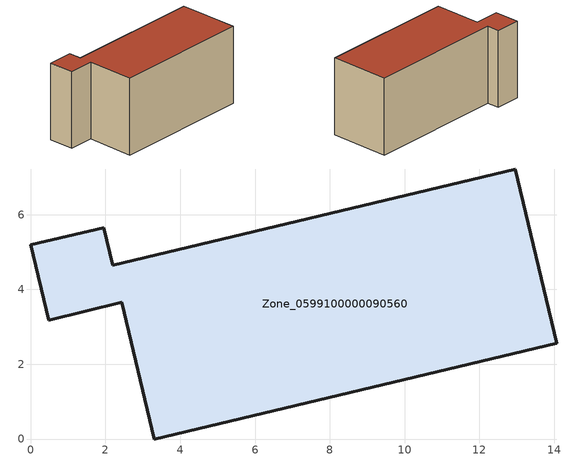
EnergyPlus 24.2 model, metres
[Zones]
Zone_0599100000090560
 floor ground (C_G): 0.48,3.18 0,5.19 1.96,5.65 2.2,4.65 12.96,7.22 14.07,2.56 3.31,0 2.44,3.65 z0
 wall outside (C_F): 0,5.19 0.48,3.18 2.44,3.65 3.31,0 14.07,2.56 12.96,7.22 2.2,4.65 1.96,5.65 0,5.19 z0:6.17
 roof outside (C_R): 3.31,0 14.07,2.56 12.96,7.22 2.2,4.65 1.96,5.65 0,5.19 0.48,3.18 2.44,3.65 z6.17
[BUILDING]
Pand.0599100000090560: North Axis=0; Terrain=City; Loads Convergence Tolerance Value=0.04; Temperature Convergence Tolerance Value=0.4; Solar Distribution=FullExterior; Maximum Number of Warmup Days=25; Minimum Number of Warmup Days=1
[Site:Location]
Rotterdam.The.Hague.AP_ZH_NLD Design_Conditions: Latitude=51.96; Longitude=4.45; Time Zone=1; Elevation=-4.5
[SITE:GROUNDTEMPERATURE:BUILDINGSURFACE]
18, 18, 18, 18, 18, 18, 18, 18, 18, 18, 18, 18
[MATERIAL] Thermal Absorptance=0.9; Solar Absorptance=0.7; Visible Absorptance=0.7
Name | Roughness | Thickness | Conductivity | Density | Specific Heat
G.TI.1975-1991 | MediumSmooth | 0.15 | 0.288461 | 540 | 1210
F.TI.1975-1991 | Rough | 0.3 | 0.230769 | 1920 | 840
R.TI.1975-1991 | MediumRough | 0.2 | 0.153846 | 1500 | 1000
[CONSTRUCTION]
C_G: G.TI.1975-1991
C_F: F.TI.1975-1991
C_R: R.TI.1975-1991
[ZONE]
Zone_0599100000090560: Type=1; Multiplier=1; Ceiling Height=Autocalculate; Volume=Autocalculate; Floor Area=autocalculate; Part of Total Floor Area=Yes
[ZONEINFILTRATION:DESIGNFLOWRATE]
Infil_Zone_0599100000090560: Zone or ZoneList or Space or SpaceList=Zone_0599100000090560; Schedule=AlwaysOn; Design Flow Rate Calculation Method=Flow/Area; Flow Rate per Floor Area=0.003; Constant Term Coefficient=1; Temperature Term Coefficient=0; Velocity Term Coefficient=0; Velocity Squared Term Coefficient=0
[HVACTEMPLATE:ZONE:IDEALLOADSAIRSYSTEM]
Zone_0599100000090560: Maximum Heating Supply Air Temperature=50; Minimum Cooling Supply Air Temperature=13; Maximum Heating Supply Air Humidity Ratio=0.0156; Minimum Cooling Supply Air Humidity Ratio=0.0077; Heating Limit=NoLimit; Cooling Limit=NoLimit; Dehumidification Control Type=ConstantSensibleHeatRatio; Cooling Sensible Heat Ratio=0.7; Dehumidification Setpoint=60; Humidification Control Type=None; Humidification Setpoint=30; Outdoor Air Method=None; Outdoor Air Flow Rate per Person=0.00944; Outdoor Air Flow Rate per Zone Floor Area=0; Outdoor Air Flow Rate per Zone=0; Demand Controlled Ventilation Type=None; Outdoor Air Economizer Type=NoEconomizer; Heat Recovery Type=None; Sensible Heat Recovery Effectiveness=0.7; Latent Heat Recovery Effectiveness=0.65
[ZONECONTROL:THERMOSTAT]
ThermostatControl_Zone_0599100000090560: Zone or ZoneList=Zone_0599100000090560; Control Type Schedule=DualSetpointControlType; Control 1=Thermostat_Zone_0599100000090560; Temperature Difference Between Cutout And Setpoint=0
[THERMOSTATSETPOINT:DUALSETPOINT]
Thermostat_Zone_0599100000090560: Heating Setpoint Temperature Schedule=HeatingSetpoint_Zone_0599100000090560; Cooling Setpoint Temperature Schedule=CoolingSetpoint_Zone_0599100000090560
[SCHEDULE:COMPACT]
HeatingSetpoint_Zone_0599100000090560: Through: 12/31, For: AllDays, Until: 24:00, 21
CoolingSetpoint_Zone_0599100000090560: Through: 12/31, For: AllDays, Until: 24:00, 24
DualSetpointControlType: Through: 12/31, For: AllDays, Until: 24:00, 4
AlwaysOn: Through: 12/31, For: AllDays, Until: 24:00, 1
